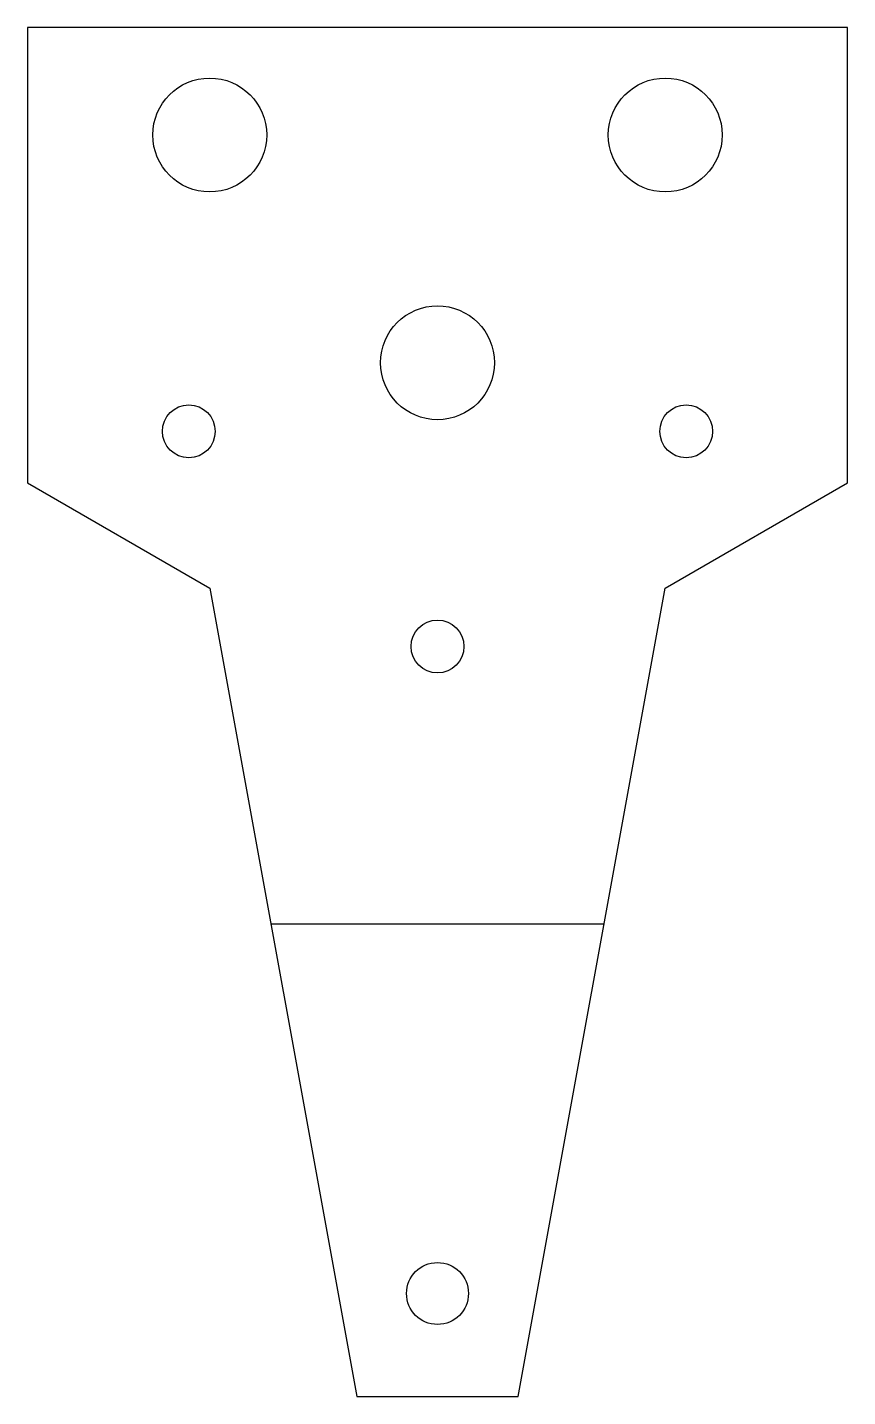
# Model space of a CAD drawing. Header units: millimetres. Extents: x 0 to 45.7, y -76.3 to 0.
import ezdxf

# ---------------------------------------------------------------- set-up
doc = ezdxf.new("R2010")
doc.units = ezdxf.units.MM

msp = doc.modelspace()

# ---------------------------------------------------------------- linework, layer by layer
at = {"color": 7, "linetype": 'Continuous', "lineweight": 25}
for p, q in [((0, 0), (0, -25.4)), ((45.74, 0), (0, 0)), ((45.74, -25.4), (45.74, 0)), ((0, -25.4), (10.17, -31.272)), ((35.57, -31.272), (45.74, -25.4)), ((10.17, -31.272), (18.37, -76.35)), ((27.37, -76.35), (35.57, -31.272)), ((18.37, -76.35), (27.37, -76.35))]:
    msp.add_line(p, q, dxfattribs=at)
at = {"color": 7, "linetype": 'Continuous'}
msp.add_line((32.163, -50), (13.577, -50), dxfattribs=at)
at = {"color": 7, "linetype": 'Continuous', "lineweight": 25}
for centre, radius in [((10.17, -6), 3.175), ((35.57, -6), 3.175), ((22.87, -18.7), 3.175), ((9, -22.525), 1.473), ((36.74, -22.525), 1.473), ((22.87, -34.525), 1.473), ((22.87, -70.6), 1.727)]:
    msp.add_circle(centre, radius, dxfattribs=at)

doc.saveas('drawing.dxf')
